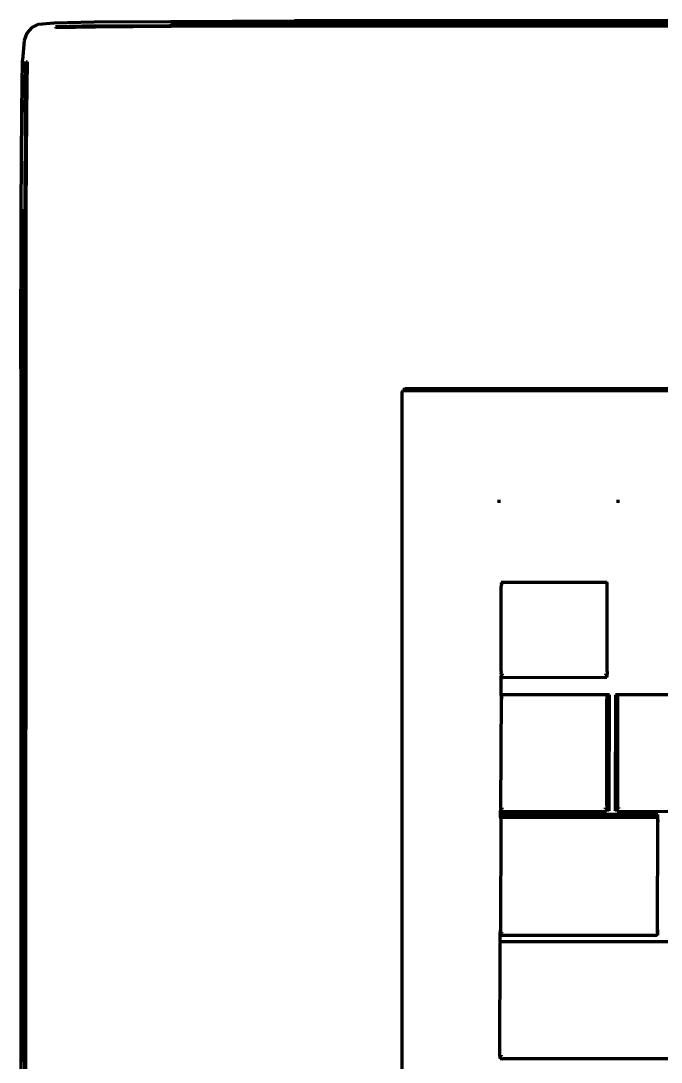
# Model space of a CAD drawing. Header units: millimetres. Extents: x 4307 to 31003, y 2809 to 20009.
# Drawn here: x 15090.2 to 15163.9, y 8724.4 to 8844.1 of the extents above; entities that cross this region are included whole.
import ezdxf

# ---------------------------------------------------------------- set-up
doc = ezdxf.new("R2010")
doc.units = ezdxf.units.MM
doc.layers.add('ProfileEdges', color=7, linetype='Continuous')

msp = doc.modelspace()

# ---------------------------------------------------------------- linework, layer by layer
for p, q in [((15145.43, 8768.98), (15145.78, 8768.98)), ((15145.43, 8768.65), (15145.52, 8768.64)), ((15145.52, 8768.64), (15157.31, 8768.61)), ((15157.31, 8768.98), (15157.65, 8768.98)), ((15157.56, 8768.64), (15157.65, 8768.65)), ((15145.39, 8753.58), (15145.73, 8753.58)), ((15145.39, 8753.25), (15145.47, 8753.25)), ((15145.47, 8753.25), (15145.73, 8753.25)), ((15157.28, 8753.58), (15157.6, 8753.58)), ((15157.28, 8753.25), (15157.54, 8753.25)), ((15157.54, 8753.25), (15157.89, 8753.25)), ((15157.6, 8753.58), (15157.89, 8753.58)), ((15158.82, 8753.58), (15158.57, 8753.58)), ((15158.57, 8753.25), (15158.88, 8753.25)), ((15159.14, 8753.58), (15158.82, 8753.58)), ((15158.88, 8753.25), (15159.14, 8753.25)), ((15145.34, 8738.96), (15145.43, 8738.96)), ((15145.35, 8739.29), (15145.42, 8739.29)), ((15145.42, 8739.29), (15145.69, 8739.29)), ((15163.34, 8738.97), (15163.47, 8738.96)), ((15163.4, 8739.29), (15163.47, 8739.29)), ((15145.3, 8724.79), (15145.39, 8724.79)), ((15145.39, 8725.12), (15145.65, 8725.12))]:
    msp.add_line(p, q)
at = {"layer": 'ProfileEdges', "lineweight": 211}
for p, q in [((15092.27, 8843.74), (15094.07, 8843.92)), ((15094.07, 8843.92), (15098.67, 8844.02)), ((15098.67, 8844.02), (15107.43, 8844.08)), ((15107.43, 8844.08), (15121.7, 8844.13)), ((15588.46, 8844.14), (15121.7, 8844.13)), ((15121.74, 8843.78), (15140.15, 8843.8)), ((15140.15, 8843.8), (15140.14, 8843.91)), ((15140.14, 8843.91), (15588.44, 8843.91)), ((15140.15, 8843.8), (15161.32, 8843.81)), ((15140.15, 8843.8), (15140.16, 8843.67)), ((15090.92, 8842.73), (15090.62, 8841.86)), ((15091.49, 8843.36), (15090.92, 8842.73)), ((15092.27, 8843.74), (15091.49, 8843.36)), ((15098.77, 8843.56), (15094.2, 8843.47)), ((15094.2, 8843.47), (15094.24, 8843.33)), ((15098.8, 8843.42), (15094.24, 8843.33)), ((15098.77, 8843.56), (15107.49, 8843.62)), ((15107.51, 8843.48), (15098.8, 8843.42)), ((15107.48, 8843.74), (15121.74, 8843.78)), ((15107.49, 8843.62), (15107.48, 8843.74)), ((15121.75, 8843.65), (15107.49, 8843.62)), ((15121.77, 8843.51), (15107.51, 8843.48)), ((15140.16, 8843.67), (15121.75, 8843.65)), ((15606.81, 8843.51), (15121.77, 8843.51)), ((15090.62, 8841.86), (15090.41, 8839.62)), ((15090.33, 8833.75), (15090.41, 8839.62)), ((15090.74, 8833.65), (15090.82, 8839.48)), ((15090.82, 8839.48), (15090.95, 8839.44)), ((15090.95, 8839.44), (15090.87, 8833.62)), ((15090.27, 8822.51), (15090.33, 8833.75)), ((15090.74, 8833.65), (15090.69, 8822.44)), ((15090.87, 8833.62), (15090.82, 8822.41)), ((15090.23, 8804.13), (15090.27, 8822.51)), ((15090.58, 8822.46), (15090.53, 8780.41)), ((15090.69, 8822.44), (15090.58, 8822.46)), ((15090.66, 8804.07), (15090.69, 8822.44)), ((15090.82, 8822.41), (15090.79, 8804.06)), ((15090.23, 8804.13), (15090.23, 8530.46)), ((15090.66, 8804.07), (15090.66, 8530.51)), ((15090.79, 8804.06), (15090.77, 8581.25)), ((15134.02, 8801.43), (15134.2, 8801.63)), ((15134.02, 8801.43), (15134.02, 8686.16)), ((15134.37, 8801.81), (15134.2, 8801.63)), ((15134.2, 8801.63), (15433.4, 8801.64)), ((15433.25, 8801.81), (15134.37, 8801.81)), ((15145.19, 8789.05), (15145.19, 8788.71)), ((15158.89, 8789.06), (15158.89, 8788.71)), ((15090.43, 8780.42), (15090.42, 8724.34)), ((15090.53, 8780.41), (15090.43, 8780.42)), ((15145.52, 8779.55), (15145.47, 8779.55)), ((15145.47, 8779.55), (15145.49, 8779.43)), ((15145.49, 8779.43), (15145.47, 8779.08)), ((15145.49, 8779.43), (15145.52, 8779.55)), ((15157.61, 8779.55), (15145.52, 8779.55)), ((15157.64, 8779.43), (15157.61, 8779.55)), ((15157.66, 8779.55), (15157.61, 8779.55)), ((15157.64, 8779.43), (15157.66, 8779.55)), ((15157.64, 8779.05), (15157.64, 8779.43)), ((15145.46, 8769.28), (15145.47, 8779.08)), ((15157.63, 8769.28), (15157.64, 8779.05)), ((15145.46, 8769.28), (15145.43, 8768.98)), ((15145.43, 8768.98), (15145.46, 8768.91)), ((15145.46, 8768.91), (15145.43, 8768.65)), ((15145.43, 8768.65), (15145.43, 8766.63)), ((15145.46, 8768.91), (15145.52, 8768.64)), ((15145.78, 8768.55), (15145.52, 8768.64)), ((15157.31, 8768.61), (15145.78, 8768.55)), ((15157.31, 8768.61), (15157.56, 8768.64)), ((15157.56, 8768.64), (15157.63, 8768.91)), ((15157.63, 8769.28), (15157.65, 8768.98)), ((15157.63, 8768.91), (15157.65, 8768.98)), ((15157.65, 8768.65), (15157.63, 8768.91)), ((15145.45, 8766.51), (15145.39, 8753.58)), ((15145.48, 8766.63), (15145.43, 8766.63)), ((15145.43, 8766.63), (15145.45, 8766.51)), ((15145.48, 8766.63), (15145.45, 8766.51)), ((15145.51, 8766.63), (15145.48, 8766.63)), ((15145.51, 8766.63), (15145.51, 8766.44)), ((15157.6, 8766.63), (15145.51, 8766.63)), ((15145.51, 8766.44), (15145.51, 8766.12)), ((15157.6, 8766.63), (15157.62, 8766.51)), ((15157.92, 8766.63), (15157.6, 8766.63)), ((15157.6, 8753.89), (15157.62, 8766.13)), ((15157.62, 8766.51), (15157.62, 8766.13)), ((15157.89, 8753.58), (15157.92, 8766.63)), ((15158.6, 8766.63), (15158.57, 8753.58)), ((15158.87, 8766.63), (15158.6, 8766.63)), ((15158.87, 8766.63), (15158.82, 8766.51)), ((15158.82, 8766.51), (15158.82, 8753.58)), ((15170.6, 8766.63), (15158.87, 8766.63)), ((15145.39, 8753.58), (15145.41, 8753.51)), ((15145.41, 8753.51), (15145.39, 8753.25)), ((15145.39, 8752.83), (15145.39, 8753.25)), ((15163.49, 8752.83), (15145.39, 8752.83)), ((15145.39, 8752.5), (15145.39, 8752.83)), ((15145.47, 8753.25), (15145.41, 8753.51)), ((15145.73, 8753.16), (15145.47, 8753.25)), ((15157.28, 8753.21), (15145.73, 8753.16)), ((15157.28, 8753.21), (15157.54, 8753.25)), ((15157.6, 8753.51), (15157.54, 8753.25)), ((15157.6, 8753.89), (15157.6, 8753.58)), ((15157.6, 8753.58), (15157.6, 8753.51)), ((15157.89, 8753.25), (15157.89, 8753.58)), ((15158.57, 8753.58), (15158.57, 8753.25)), ((15158.82, 8753.58), (15158.82, 8753.51)), ((15158.88, 8753.25), (15158.82, 8753.51)), ((15158.88, 8753.25), (15159.14, 8753.16)), ((15170.3, 8753.21), (15159.14, 8753.16)), ((15163.49, 8752.5), (15163.49, 8752.83)), ((15145.41, 8752), (15145.37, 8739.59)), ((15145.43, 8752.5), (15145.39, 8752.5)), ((15145.39, 8752.5), (15145.41, 8752.38)), ((15145.41, 8752.38), (15145.43, 8752.5)), ((15145.41, 8752.38), (15145.41, 8752)), ((15145.43, 8752.5), (15145.47, 8752.64)), ((15163.42, 8752.5), (15145.43, 8752.5)), ((15145.73, 8752.68), (15145.47, 8752.64)), ((15163.15, 8752.68), (15145.73, 8752.68)), ((15163.15, 8752.68), (15163.4, 8752.64)), ((15163.4, 8752.64), (15163.42, 8752.5)), ((15163.42, 8752.5), (15163.47, 8752)), ((15163.49, 8752.5), (15163.42, 8752.5)), ((15163.45, 8739.59), (15163.47, 8752)), ((15163.47, 8752), (15163.49, 8752.5)), ((15145.37, 8739.59), (15145.35, 8739.29)), ((15145.42, 8739.29), (15145.37, 8739.59)), ((15163.45, 8739.59), (15163.4, 8739.29)), ((15163.47, 8739.29), (15163.45, 8739.59)), ((15145.34, 8738.96), (15145.35, 8739.29)), ((15145.34, 8738.21), (15145.34, 8738.96)), ((15145.43, 8739.2), (15145.42, 8739.29)), ((15145.43, 8739.2), (15145.43, 8738.96)), ((15145.43, 8738.96), (15145.69, 8738.92)), ((15163.13, 8738.92), (15145.69, 8738.92)), ((15163.13, 8738.92), (15163.34, 8738.97)), ((15163.38, 8739.2), (15163.34, 8738.97)), ((15163.4, 8739.29), (15163.38, 8739.2)), ((15163.47, 8738.96), (15163.47, 8739.29)), ((15145.32, 8725.05), (15145.36, 8738.09)), ((15145.39, 8738.21), (15145.34, 8738.21)), ((15145.34, 8738.21), (15145.36, 8738.09)), ((15145.39, 8738.21), (15145.36, 8738.09)), ((15167.07, 8738.21), (15145.39, 8738.21)), ((15145.32, 8725.05), (15145.3, 8724.79)), ((15145.32, 8725.05), (15145.39, 8724.79)), ((15145.39, 8724.79), (15145.64, 8724.75)), ((15166.75, 8724.75), (15145.64, 8724.75))]:
    msp.add_line(p, q, dxfattribs=at)

doc.saveas('drawing.dxf')
